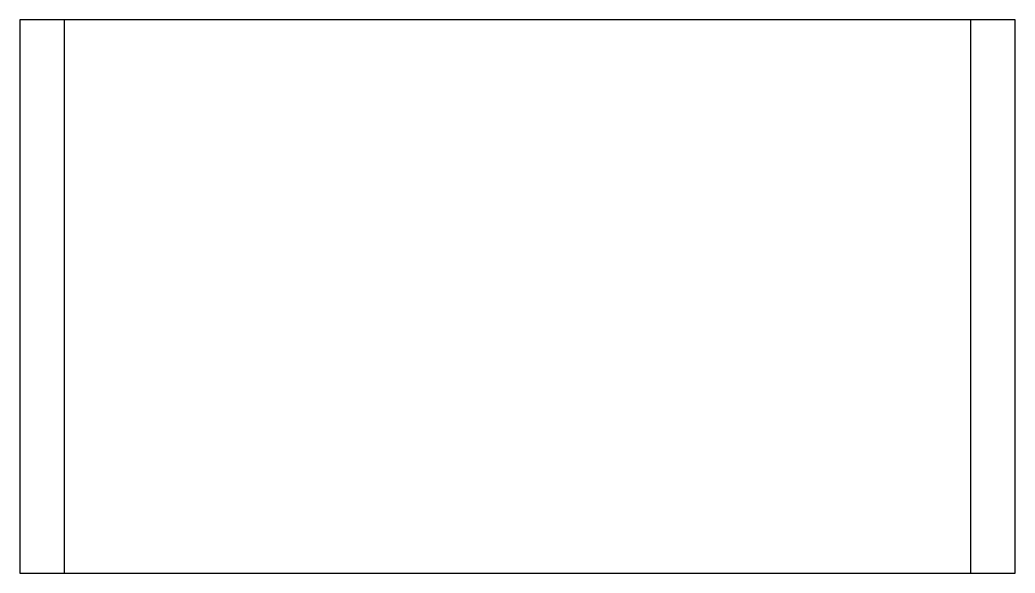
# Model space of a CAD drawing. Header units: millimetres. Extents: x 0 to 57.1, y 0 to 31.8.
import ezdxf

# ---------------------------------------------------------------- set-up
doc = ezdxf.new("R2010")
doc.units = ezdxf.units.MM
doc.layers.add('CAD', color=7, linetype='Continuous')

msp = doc.modelspace()

# ---------------------------------------------------------------- linework, layer by layer
at = {"layer": 'CAD', "linetype": 'Continuous'}
for p, q in [((57.15, 31.75), (0, 31.75)), ((0, 31.75), (0, 0)), ((2.54, 31.75), (2.54, 0)), ((54.61, 0), (54.61, 31.75)), ((57.15, 0), (57.15, 31.75)), ((0, 0), (57.15, 0))]:
    msp.add_line(p, q, dxfattribs=at)

doc.saveas('drawing.dxf')
